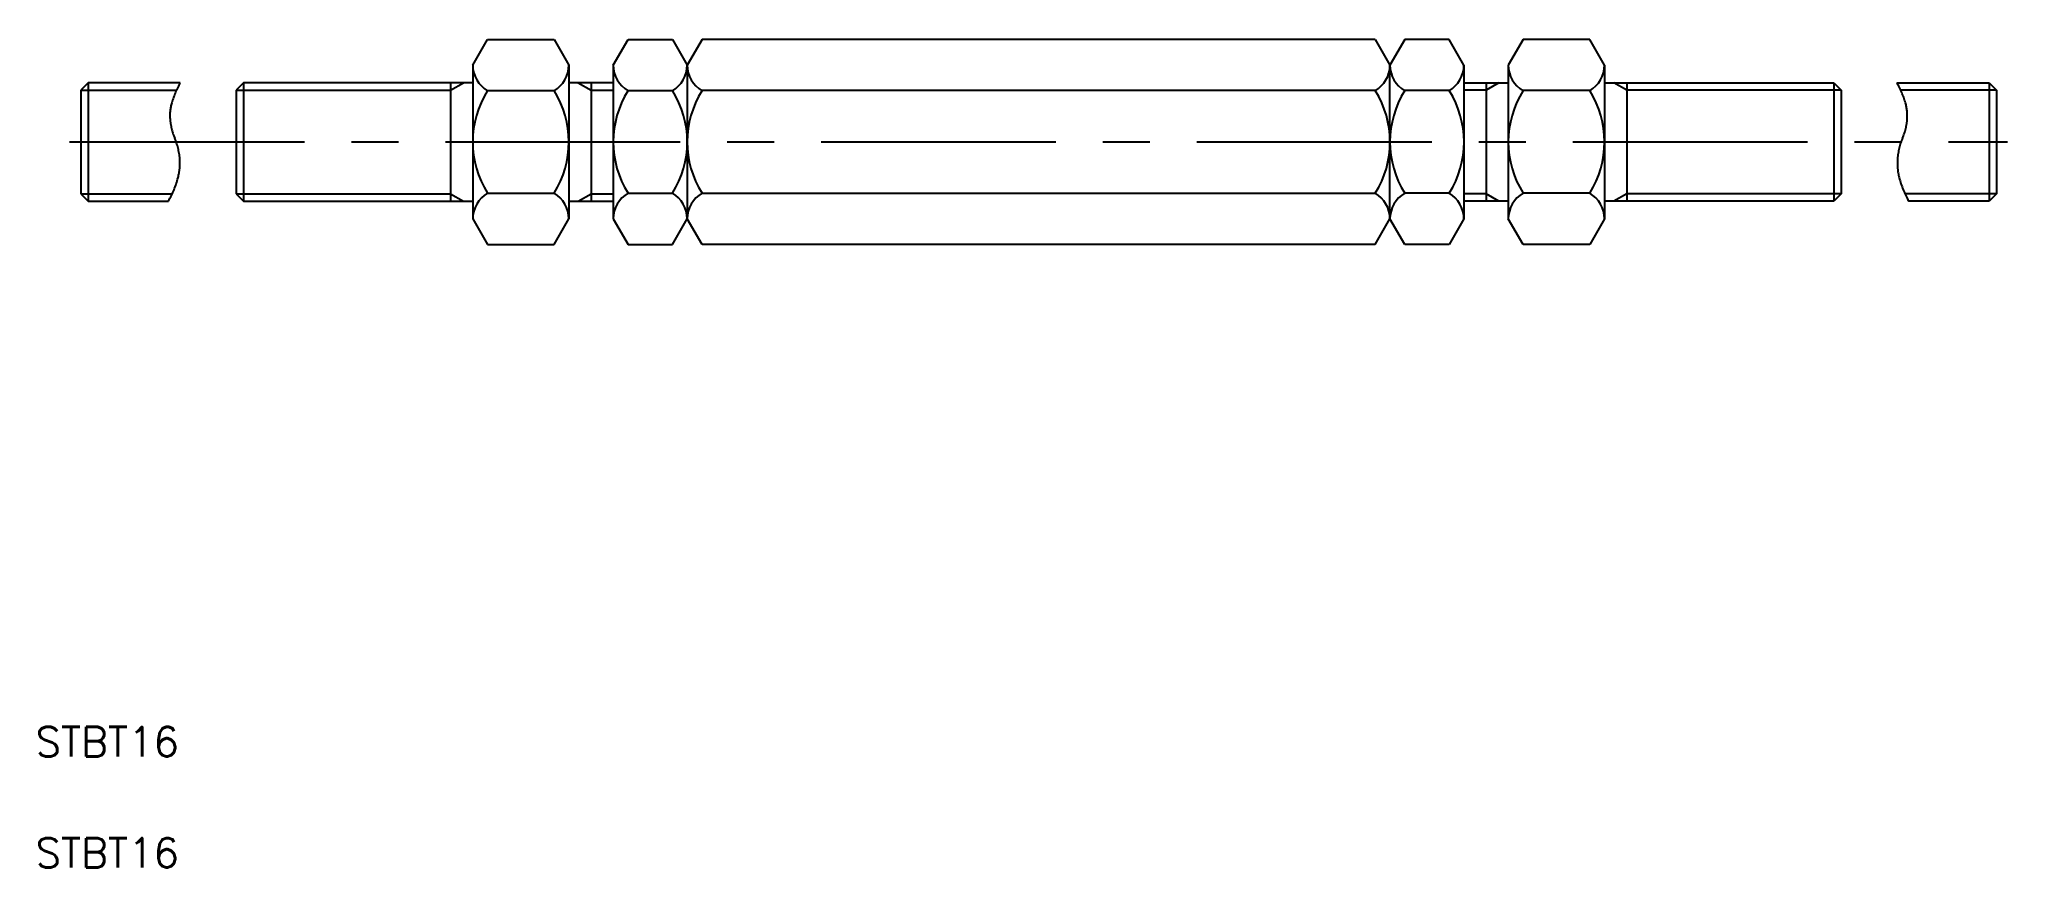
# Model space of a CAD drawing. Extents: x 11 to 277, y 10 to 122.
import ezdxf

# ---------------------------------------------------------------- set-up
doc = ezdxf.new("R2010")
doc.units = 0
doc.linetypes.add('CENTER', pattern=[50.8, 31.75, -6.35, 6.35, -6.35])
doc.linetypes.add('PHANTOM', pattern=[63.5, 31.75, -6.35, 6.35, -6.35, 6.35, -6.35])
doc.layers.get('0').update_dxf_attribs({"linetype": 'CONTINUOUS'})
doc.layers.add('CENTER', color=1, linetype='CENTER')
doc.styles.get("Standard").update_dxf_attribs({"font": 'txt', "bigfont": 'BIGFONT'})

msp = doc.modelspace()

# ---------------------------------------------------------------- linework, layer by layer
at = {"color": 7, "linetype": 'CONTINUOUS'}
for p, q in [((69.1, 118.44), (71.1, 121.91)), ((71.1, 121.91), (80.1, 121.91)), ((80.1, 121.91), (82.1, 118.44)), ((88.1, 118.44), (90.1, 121.91)), ((90.1, 121.91), (96.1, 121.91)), ((96.1, 121.91), (98.1, 118.44)), ((100.1, 121.91), (98.1, 118.44)), ((191.1, 121.91), (100.1, 121.91)), ((191.1, 121.91), (193.1, 118.44)), ((195.1, 121.91), (193.1, 118.44)), ((201.1, 121.91), (195.1, 121.91)), ((203.1, 118.44), (201.1, 121.91)), ((211.1, 121.91), (209.1, 118.44)), ((220.1, 121.91), (211.1, 121.91)), ((222.1, 118.44), (220.1, 121.91)), ((69.1, 118.44), (69.1, 97.66)), ((82.1, 118.44), (82.1, 97.66)), ((88.1, 118.44), (88.1, 97.66)), ((98.1, 118.44), (98.1, 97.66)), ((98.1, 118.44), (98.1, 97.66)), ((193.1, 97.66), (193.1, 118.44)), ((193.1, 97.66), (193.1, 118.44)), ((203.1, 118.44), (203.1, 97.66)), ((209.1, 118.44), (209.1, 97.66)), ((222.1, 118.44), (222.1, 97.66)), ((38.1, 116.05), (37.1, 115.05)), ((37.1, 115.05), (37.1, 101.05)), ((38.1, 116.05), (38.1, 100.05)), ((69.1, 116.05), (38.1, 116.05)), ((66.1, 116.05), (66.1, 100.05)), ((71.1, 114.98), (80.1, 114.98)), ((88.1, 116.05), (82.1, 116.05)), ((85.1, 116.05), (85.1, 100.05)), ((90.1, 114.98), (96.1, 114.98)), ((191.1, 114.98), (100.1, 114.98)), ((201.1, 114.98), (195.1, 114.98)), ((203.1, 116.05), (209.1, 116.05)), ((206.1, 116.05), (206.1, 100.05)), ((220.1, 114.98), (211.1, 114.98)), ((222.1, 116.05), (253.1, 116.05)), ((225.1, 116.05), (225.1, 100.05)), ((253.1, 116.05), (253.1, 100.05)), ((253.1, 116.05), (254.1, 115.05)), ((254.1, 115.05), (254.1, 101.05)), ((71.1, 101.12), (80.1, 101.12)), ((90.1, 101.12), (96.1, 101.12)), ((100.1, 101.12), (191.1, 101.12)), ((201.1, 101.12), (195.1, 101.12)), ((220.1, 101.12), (211.1, 101.12)), ((37.1, 101.05), (38.1, 100.05)), ((38.1, 100.05), (69.1, 100.05)), ((82.1, 100.05), (88.1, 100.05)), ((209.1, 100.05), (203.1, 100.05)), ((253.1, 100.05), (222.1, 100.05)), ((254.1, 101.05), (253.1, 100.05)), ((69.1, 97.66), (71.1, 94.19)), ((80.1, 94.19), (82.1, 97.66)), ((88.1, 97.66), (90.1, 94.19)), ((96.1, 94.19), (98.1, 97.66)), ((100.1, 94.19), (98.1, 97.66)), ((191.1, 94.19), (193.1, 97.66)), ((195.1, 94.19), (193.1, 97.66)), ((203.1, 97.66), (201.1, 94.19)), ((211.1, 94.19), (209.1, 97.66)), ((222.1, 97.66), (220.1, 94.19)), ((71.1, 94.19), (80.1, 94.19)), ((90.1, 94.19), (96.1, 94.19)), ((191.1, 94.19), (100.1, 94.19)), ((201.1, 94.19), (195.1, 94.19)), ((220.1, 94.19), (211.1, 94.19))]:
    msp.add_line(p, q, dxfattribs=at)
at = {"color": 3, "linetype": 'PHANTOM'}
for p, q in [((17.1, 116.05), (16.1, 115.05)), ((16.1, 115.05), (16.1, 101.05)), ((16.1, 115.05), (29.05, 115.05)), ((17.1, 116.05), (17.1, 100.05)), ((29.57, 116.05), (17.1, 116.05)), ((261.64, 116.05), (274.1, 116.05)), ((275.1, 115.05), (262.15, 115.05)), ((274.1, 116.05), (274.1, 100.05)), ((274.1, 116.05), (275.1, 115.05)), ((275.1, 115.05), (275.1, 101.05)), ((16.1, 101.05), (28.49, 101.05)), ((16.1, 101.05), (17.1, 100.05)), ((17.1, 100.05), (27.97, 100.05)), ((275.1, 101.05), (262.72, 101.05)), ((274.1, 100.05), (263.23, 100.05)), ((275.1, 101.05), (274.1, 100.05))]:
    msp.add_line(p, q, dxfattribs=at)
at = {"color": 3, "linetype": 'CONTINUOUS'}
for p, q in [((37.1, 115.05), (66.1, 115.05)), ((66.1, 115.05), (67.83, 116.05)), ((83.37, 116.05), (85.1, 115.05)), ((85.1, 115.05), (88.1, 115.05)), ((206.1, 115.05), (203.1, 115.05)), ((207.83, 116.05), (206.1, 115.05)), ((225.1, 115.05), (223.37, 116.05)), ((254.1, 115.05), (225.1, 115.05)), ((37.1, 101.05), (66.1, 101.05)), ((66.1, 101.05), (67.83, 100.05)), ((83.37, 100.05), (85.1, 101.05)), ((85.1, 101.05), (88.1, 101.05)), ((206.1, 101.05), (203.1, 101.05)), ((207.83, 100.05), (206.1, 101.05)), ((225.1, 101.05), (223.37, 100.05)), ((254.1, 101.05), (225.1, 101.05))]:
    msp.add_line(p, q, dxfattribs=at)
at = {"color": 7, "linetype": 'CONTINUOUS'}
for centre, radius, start, end in [((73.1, 118.44), 4, 180.0588, 240.0588), ((78.1, 118.44), 4, 299.9412, 359.9412), ((92.1, 118.44), 4, 180.0588, 240.0588), ((94.1, 118.44), 4, 299.9412, 359.9412), ((102.1, 118.44), 4, 180.0588, 240.0588), ((189.1, 118.44), 4, 299.9412, 359.9412), ((197.1, 118.44), 4, 180.0588, 240.0588), ((199.1, 118.44), 4, 299.9412, 359.9412), ((213.1, 118.44), 4, 180.0588, 240.0588), ((218.1, 118.44), 4, 299.9412, 359.9412), ((82.09, 108.05), 12.99, 147.7596, 212.2404), ((69.11, 108.05), 12.99, 327.7596, 32.2404), ((101.09, 108.05), 12.99, 147.7596, 212.2404), ((85.12, 108.05), 12.99, 327.7596, 32.2404), ((111.09, 108.05), 12.99, 147.7596, 212.2404), ((180.12, 108.05), 12.99, 327.7596, 32.2404), ((206.09, 108.05), 12.99, 147.7596, 212.2404), ((190.12, 108.05), 12.99, 327.7596, 32.2404), ((222.09, 108.05), 12.99, 147.7596, 212.2404), ((209.11, 108.05), 12.99, 327.7596, 32.2404), ((73.1, 97.66), 4, 119.9412, 179.9412), ((78.1, 97.66), 4, 0.0588, 60.0588), ((92.1, 97.66), 4, 119.9412, 179.9412), ((94.1, 97.66), 4, 0.0588, 60.0588), ((102.1, 97.66), 4, 119.9412, 179.9412), ((189.1, 97.66), 4, 0.0588, 60.0588), ((197.1, 97.66), 4, 119.9412, 179.9412), ((199.1, 97.66), 4, 0.0588, 60.0588), ((213.1, 97.66), 4, 119.9412, 179.9412), ((218.1, 97.66), 4, 0.0588, 60.0588)]:
    msp.add_arc(centre, radius, start, end, dxfattribs=at)
at = {"color": 3, "linetype": 'PHANTOM'}
for centre, radius, start, end in [((40.03, 110.01), 12.08, 149.9913, 164.0445), ((251.17, 110.01), 12.08, 15.9555, 30.0087), ((34.48, 111.59), 6.32, 164.0445, 183.5252), ((256.72, 111.59), 6.32, 356.4748, 15.9555), ((36.07, 111.69), 7.9, 183.5252, 203.1897), ((255.14, 111.69), 7.9, 336.8103, 356.4748), ((20.58, 105.05), 8.95, 4.7238, 23.1897), ((270.63, 105.05), 8.95, 156.8103, 175.2762), ((21.94, 105.17), 7.58, 345.1323, 4.7238), ((269.27, 105.17), 7.58, 175.2762, 194.8677), ((16.36, 106.65), 13.35, 330.3984, 345.1323), ((274.84, 106.65), 13.35, 194.8677, 209.6016)]:
    msp.add_arc(centre, radius, start, end, dxfattribs=at)
at = {"layer": 'CENTER', "color": 1, "linetype": 'CENTER'}
msp.add_line((14.6, 108.05), (276.6, 108.05), dxfattribs=at)

# ---------------------------------------------------------------- texts
at = {"color": 7, "linetype": 'CONTINUOUS'}
for p in [(10, 25), (10, 10)]:
    msp.add_text('STBT16', height=4, dxfattribs=at).set_placement(p)

doc.saveas('drawing.dxf')
